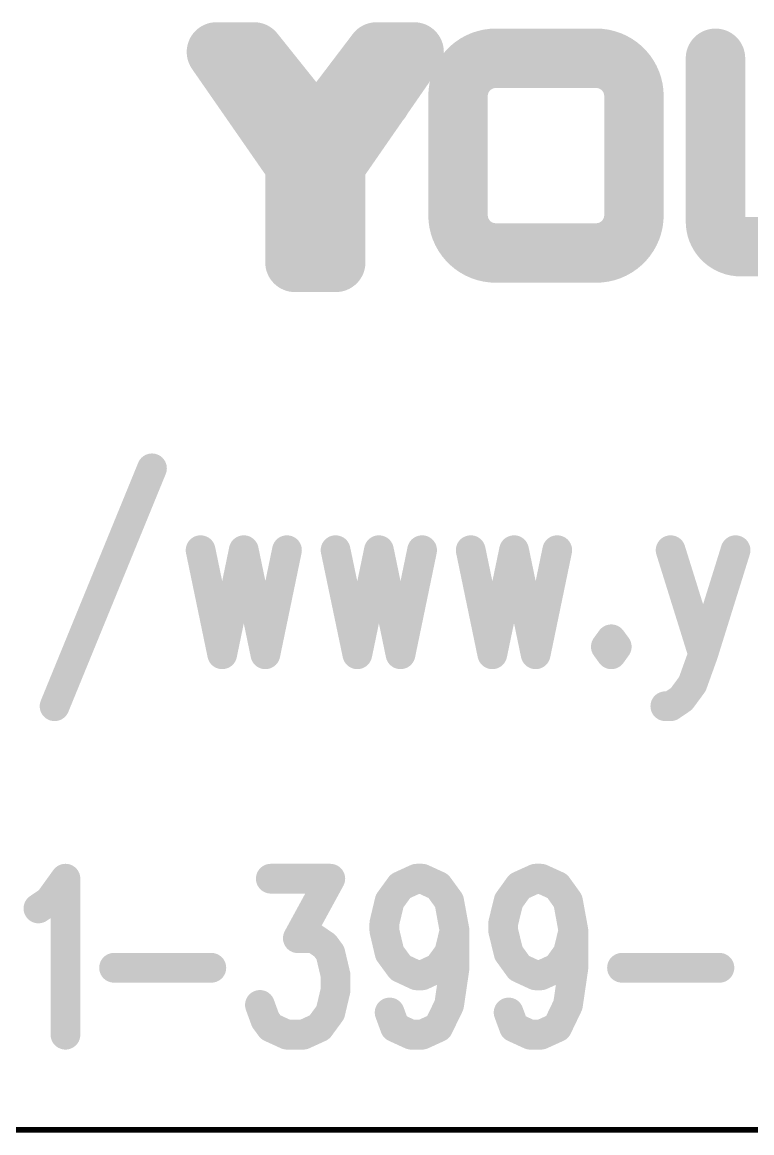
# Model space of a CAD drawing. Extents: x 100 to 128.6, y 94 to 134.1.
# Drawn here: x 116.973 to 118.2, y 93.995 to 95.863 of the extents above; entities that cross this region are included whole.
import ezdxf

# ---------------------------------------------------------------- set-up
doc = ezdxf.new("R2010")
doc.units = 0
doc.layers.get('0').update_dxf_attribs({"linetype": 'CONTINUOUS'})
doc.layers.add('MASK-BOTTOM_PHO', color=5, linetype='CONTINUOUS')
doc.layers.add('SILK-BOTTOM_PHO', color=14, linetype='CONTINUOUS')

# ---------------------------------------------------------------- blocks, each defined once
blk = doc.blocks.new('ROUND_1')
at = {"const_width": 0.050038}
blk.add_lwpolyline([(-0.025018, 0, 1), (0.025018, 0, 1)], format="xyb", close=True, dxfattribs=at)
blk = doc.blocks.new('ROUND_117')
at = {"const_width": 0.02502}
blk.add_lwpolyline([(-0.01251, 0, 1), (0.01251, 0, 1)], format="xyb", close=True, dxfattribs=at)

msp = doc.modelspace()

# ---------------------------------------------------------------- linework, layer by layer
at = {"layer": 'MASK-BOTTOM_PHO'}
for points, const_width in [([(117.299486, 95.812864), (117.431566, 95.622618)], 0.100076), ([(117.362732, 95.812864), (117.299486, 95.812864)], 0.100076), ([(117.30228, 95.811848), (117.361462, 95.811848)], 0.100076), ([(117.468396, 95.680784), (117.362732, 95.812864)], 0.100076), ([(117.568726, 95.812864), (117.468396, 95.680784)], 0.100076), ([(117.500146, 95.622618), (117.631972, 95.812864)], 0.100076), ([(117.631972, 95.812864), (117.568726, 95.812864)], 0.100076), ([(117.570504, 95.811848), (117.629686, 95.811848)], 0.100076), ([(117.769386, 95.802196), (117.938296, 95.802196)], 0.100076), ([(118.138956, 95.802196), (118.138956, 95.527622)], 0.100076), ([(117.329204, 95.784924), (117.377464, 95.784924)], 0.100076), ([(117.553994, 95.784924), (117.607842, 95.784924)], 0.100076), ([(117.343682, 95.758), (117.400832, 95.758)], 0.100076), ([(117.530626, 95.758), (117.58549, 95.758)], 0.100076), ([(117.356128, 95.73133), (117.415056, 95.73133)], 0.100076), ([(117.51691, 95.73133), (117.576092, 95.73133)], 0.100076), ([(117.705886, 95.53829), (117.705886, 95.73895)], 0.100076), ([(118.001796, 95.73895), (118.001796, 95.53829)], 0.100076), ([(117.382798, 95.704406), (117.44198, 95.704406)], 0.100076), ([(117.49024, 95.704406), (117.546628, 95.704406)], 0.100076), ([(117.400832, 95.677736), (117.533928, 95.677736)], 0.100076), ([(117.420898, 95.650812), (117.507512, 95.650812)], 0.100076), ([(117.431566, 95.623888), (117.495828, 95.623888)], 0.100076), ([(117.431566, 95.622618), (117.431566, 95.459042)], 0.100076), ([(117.500146, 95.459042), (117.500146, 95.622618)], 0.100076), ([(117.436392, 95.597218), (117.495574, 95.597218)], 0.100076), ([(117.436392, 95.570294), (117.495574, 95.570294)], 0.100076), ([(117.436392, 95.543624), (117.495574, 95.543624)], 0.100076), ([(117.436392, 95.5167), (117.495574, 95.5167)], 0.100076), ([(117.436392, 95.489776), (117.495574, 95.489776)], 0.100076), ([(117.938296, 95.47479), (117.769386, 95.47479)], 0.100076), ([(118.18112, 95.485458), (118.318534, 95.485458)], 0.100076), ([(117.431566, 95.459042), (117.500146, 95.459042)], 0.100076), ([(117.191028, 95.112586), (117.027198, 94.712536)], 0.050038), ([(117.272816, 94.974918), (117.309138, 94.799912)], 0.050038), ([(117.34546, 94.974918), (117.309138, 94.799912)], 0.050038), ([(117.34546, 94.974918), (117.381782, 94.799912)], 0.050038), ([(117.418104, 94.974918), (117.381782, 94.799912)], 0.050038), ([(117.499892, 94.974918), (117.536468, 94.799912)], 0.050038), ([(117.57279, 94.974918), (117.536468, 94.799912)], 0.050038), ([(117.57279, 94.974918), (117.609112, 94.799912)], 0.050038), ([(117.645434, 94.974918), (117.609112, 94.799912)], 0.050038), ([(117.727222, 94.974918), (117.763544, 94.799912)], 0.050038), ([(117.80012, 94.974918), (117.763544, 94.799912)], 0.050038), ([(117.80012, 94.974918), (117.836442, 94.799912)], 0.050038), ([(117.872764, 94.974918), (117.836442, 94.799912)], 0.050038), ([(118.063518, 94.974918), (118.118128, 94.799912)], 0.050038), ([(118.172738, 94.974918), (118.118128, 94.799912)], 0.050038), ([(117.963696, 94.825058), (117.954552, 94.812612)], 0.050038), ([(117.97284, 94.812612), (117.963696, 94.825058)], 0.050038), ([(117.954552, 94.812612), (117.963696, 94.799912)], 0.050038), ([(117.963696, 94.799912), (117.97284, 94.812612)], 0.050038), ([(118.118128, 94.799912), (118.100094, 94.749874)], 0.050038), ([(118.100094, 94.749874), (118.081806, 94.724982)], 0.050038), ([(118.063518, 94.712536), (118.054628, 94.712536)], 0.050038), ([(118.081806, 94.724982), (118.063518, 94.712536)], 0.050038), ([(117.018308, 94.384876), (117.045486, 94.422468)], 0.050038), ([(117.045486, 94.422468), (117.045486, 94.160086)], 0.050038), ([(117.390926, 94.422468), (117.491002, 94.422468)], 0.050038), ([(117.491002, 94.422468), (117.436392, 94.322392)], 0.050038), ([(117.609112, 94.410022), (117.63629, 94.422468)], 0.050038), ([(117.63629, 94.422468), (117.645434, 94.422468)], 0.050038), ([(117.645434, 94.422468), (117.672612, 94.410022)], 0.050038), ([(117.80901, 94.410022), (117.836442, 94.422468)], 0.050038), ([(117.836442, 94.422468), (117.845332, 94.422468)], 0.050038), ([(117.845332, 94.422468), (117.872764, 94.410022)], 0.050038), ([(117.590824, 94.384876), (117.609112, 94.410022)], 0.050038), ([(117.672612, 94.410022), (117.6909, 94.384876)], 0.050038), ([(117.790976, 94.384876), (117.80901, 94.410022)], 0.050038), ([(117.872764, 94.410022), (117.890798, 94.384876)], 0.050038), ([(117.00002, 94.37243), (117.018308, 94.384876)], 0.050038), ([(117.581934, 94.347538), (117.590824, 94.384876)], 0.050038), ([(117.6909, 94.384876), (117.700044, 94.335092)], 0.050038), ([(117.781832, 94.347538), (117.790976, 94.384876)], 0.050038), ([(117.890798, 94.384876), (117.899942, 94.335092)], 0.050038), ([(117.581934, 94.335092), (117.581934, 94.347538)], 0.050038), ([(117.781832, 94.335092), (117.781832, 94.347538)], 0.050038), ([(117.436392, 94.322392), (117.46357, 94.322392)], 0.050038), ([(117.46357, 94.322392), (117.481858, 94.309946)], 0.050038), ([(117.590824, 94.2975), (117.581934, 94.335092)], 0.050038), ([(117.700044, 94.335092), (117.6909, 94.2975)], 0.050038), ([(117.700044, 94.335092), (117.700044, 94.272608)], 0.050038), ([(117.790976, 94.2975), (117.781832, 94.335092)], 0.050038), ([(117.899942, 94.335092), (117.890798, 94.2975)], 0.050038), ([(117.899942, 94.335092), (117.899942, 94.272608)], 0.050038), ([(117.481858, 94.309946), (117.491002, 94.2975)], 0.050038), ([(117.491002, 94.2975), (117.499892, 94.259908)], 0.050038), ([(117.609112, 94.272608), (117.590824, 94.2975)], 0.050038), ([(117.6909, 94.2975), (117.672612, 94.272608)], 0.050038), ([(117.80901, 94.272608), (117.790976, 94.2975)], 0.050038), ([(117.890798, 94.2975), (117.872764, 94.272608)], 0.050038), ([(117.127274, 94.272608), (117.29085, 94.272608)], 0.050038), ([(117.63629, 94.259908), (117.609112, 94.272608)], 0.050038), ([(117.672612, 94.272608), (117.645434, 94.259908)], 0.050038), ([(117.700044, 94.272608), (117.6909, 94.210124)], 0.050038), ([(117.836442, 94.259908), (117.80901, 94.272608)], 0.050038), ([(117.872764, 94.272608), (117.845332, 94.259908)], 0.050038), ([(117.899942, 94.272608), (117.890798, 94.210124)], 0.050038), ([(117.98173, 94.272608), (118.14556, 94.272608)], 0.050038), ([(117.499892, 94.259908), (117.499892, 94.235016)], 0.050038), ([(117.645434, 94.259908), (117.63629, 94.259908)], 0.050038), ([(117.845332, 94.259908), (117.836442, 94.259908)], 0.050038), ([(117.499892, 94.235016), (117.491002, 94.197424)], 0.050038), ([(117.381782, 94.184978), (117.372638, 94.210124)], 0.050038), ([(117.6909, 94.210124), (117.672612, 94.172532)], 0.050038), ([(117.890798, 94.210124), (117.872764, 94.172532)], 0.050038), ([(117.491002, 94.197424), (117.472714, 94.172532)], 0.050038), ([(117.599968, 94.172532), (117.590824, 94.197424)], 0.050038), ([(117.80012, 94.172532), (117.790976, 94.197424)], 0.050038), ([(117.390926, 94.172532), (117.381782, 94.184978)], 0.050038), ([(117.418104, 94.160086), (117.390926, 94.172532)], 0.050038), ([(117.472714, 94.172532), (117.445536, 94.160086)], 0.050038), ([(117.627146, 94.160086), (117.599968, 94.172532)], 0.050038), ([(117.672612, 94.172532), (117.645434, 94.160086)], 0.050038), ([(117.827298, 94.160086), (117.80012, 94.172532)], 0.050038), ([(117.872764, 94.172532), (117.845332, 94.160086)], 0.050038), ([(117.445536, 94.160086), (117.418104, 94.160086)], 0.050038), ([(117.645434, 94.160086), (117.627146, 94.160086)], 0.050038), ([(117.845332, 94.160086), (117.827298, 94.160086)], 0.050038), ([(100.24999, 94.000066), (121.249948, 94.000066)], 0.009906)]:
    msp.add_lwpolyline(points, dxfattribs=dict(at, const_width=const_width))
at = {"layer": 'MASK-BOTTOM_PHO', "const_width": 0.100076}
for points in [[(117.769386, 95.802196, 0.4142228), (117.705886, 95.73895)], [(118.001796, 95.73895, 0.4142228), (117.938296, 95.802196)], [(117.705886, 95.53829, 0.4142136), (117.769386, 95.47479)], [(117.938296, 95.47479, 0.4142136), (118.001796, 95.53829)], [(118.138956, 95.527622, 0.4142136), (118.18112, 95.485458)]]:
    msp.add_lwpolyline(points, format="xyb", dxfattribs=at)
at = {"layer": 'SILK-BOTTOM_PHO'}
for points, const_width in [([(117.299486, 95.812864), (117.431566, 95.622618)], 0.100076), ([(117.362732, 95.812864), (117.299486, 95.812864)], 0.100076), ([(117.30228, 95.811848), (117.361462, 95.811848)], 0.100076), ([(117.468396, 95.680784), (117.362732, 95.812864)], 0.100076), ([(117.568726, 95.812864), (117.468396, 95.680784)], 0.100076), ([(117.500146, 95.622618), (117.631972, 95.812864)], 0.100076), ([(117.631972, 95.812864), (117.568726, 95.812864)], 0.100076), ([(117.570504, 95.811848), (117.629686, 95.811848)], 0.100076), ([(117.769386, 95.802196), (117.938296, 95.802196)], 0.100076), ([(118.138956, 95.802196), (118.138956, 95.527622)], 0.100076), ([(117.329204, 95.784924), (117.377464, 95.784924)], 0.100076), ([(117.553994, 95.784924), (117.607842, 95.784924)], 0.100076), ([(117.343682, 95.758), (117.400832, 95.758)], 0.100076), ([(117.530626, 95.758), (117.58549, 95.758)], 0.100076), ([(117.356128, 95.73133), (117.415056, 95.73133)], 0.100076), ([(117.51691, 95.73133), (117.576092, 95.73133)], 0.100076), ([(117.705886, 95.53829), (117.705886, 95.73895)], 0.100076), ([(118.001796, 95.73895), (118.001796, 95.53829)], 0.100076), ([(117.382798, 95.704406), (117.44198, 95.704406)], 0.100076), ([(117.49024, 95.704406), (117.546628, 95.704406)], 0.100076), ([(117.400832, 95.677736), (117.533928, 95.677736)], 0.100076), ([(117.420898, 95.650812), (117.507512, 95.650812)], 0.100076), ([(117.431566, 95.623888), (117.495828, 95.623888)], 0.100076), ([(117.431566, 95.622618), (117.431566, 95.459042)], 0.100076), ([(117.500146, 95.459042), (117.500146, 95.622618)], 0.100076), ([(117.436392, 95.597218), (117.495574, 95.597218)], 0.100076), ([(117.436392, 95.570294), (117.495574, 95.570294)], 0.100076), ([(117.436392, 95.543624), (117.495574, 95.543624)], 0.100076), ([(117.436392, 95.5167), (117.495574, 95.5167)], 0.100076), ([(117.436392, 95.489776), (117.495574, 95.489776)], 0.100076), ([(117.938296, 95.47479), (117.769386, 95.47479)], 0.100076), ([(118.18112, 95.485458), (118.318534, 95.485458)], 0.100076), ([(117.431566, 95.459042), (117.500146, 95.459042)], 0.100076), ([(117.191028, 95.112586), (117.027198, 94.712536)], 0.050038), ([(117.272816, 94.974918), (117.309138, 94.799912)], 0.050038), ([(117.34546, 94.974918), (117.309138, 94.799912)], 0.050038), ([(117.34546, 94.974918), (117.381782, 94.799912)], 0.050038), ([(117.418104, 94.974918), (117.381782, 94.799912)], 0.050038), ([(117.499892, 94.974918), (117.536468, 94.799912)], 0.050038), ([(117.57279, 94.974918), (117.536468, 94.799912)], 0.050038), ([(117.57279, 94.974918), (117.609112, 94.799912)], 0.050038), ([(117.645434, 94.974918), (117.609112, 94.799912)], 0.050038), ([(117.727222, 94.974918), (117.763544, 94.799912)], 0.050038), ([(117.80012, 94.974918), (117.763544, 94.799912)], 0.050038), ([(117.80012, 94.974918), (117.836442, 94.799912)], 0.050038), ([(117.872764, 94.974918), (117.836442, 94.799912)], 0.050038), ([(118.063518, 94.974918), (118.118128, 94.799912)], 0.050038), ([(118.172738, 94.974918), (118.118128, 94.799912)], 0.050038), ([(117.963696, 94.825058), (117.954552, 94.812612)], 0.050038), ([(117.97284, 94.812612), (117.963696, 94.825058)], 0.050038), ([(117.954552, 94.812612), (117.963696, 94.799912)], 0.050038), ([(117.963696, 94.799912), (117.97284, 94.812612)], 0.050038), ([(118.118128, 94.799912), (118.100094, 94.749874)], 0.050038), ([(118.100094, 94.749874), (118.081806, 94.724982)], 0.050038), ([(118.063518, 94.712536), (118.054628, 94.712536)], 0.050038), ([(118.081806, 94.724982), (118.063518, 94.712536)], 0.050038), ([(117.018308, 94.384876), (117.045486, 94.422468)], 0.050038), ([(117.045486, 94.422468), (117.045486, 94.160086)], 0.050038), ([(117.390926, 94.422468), (117.491002, 94.422468)], 0.050038), ([(117.491002, 94.422468), (117.436392, 94.322392)], 0.050038), ([(117.609112, 94.410022), (117.63629, 94.422468)], 0.050038), ([(117.63629, 94.422468), (117.645434, 94.422468)], 0.050038), ([(117.645434, 94.422468), (117.672612, 94.410022)], 0.050038), ([(117.80901, 94.410022), (117.836442, 94.422468)], 0.050038), ([(117.836442, 94.422468), (117.845332, 94.422468)], 0.050038), ([(117.845332, 94.422468), (117.872764, 94.410022)], 0.050038), ([(117.590824, 94.384876), (117.609112, 94.410022)], 0.050038), ([(117.672612, 94.410022), (117.6909, 94.384876)], 0.050038), ([(117.790976, 94.384876), (117.80901, 94.410022)], 0.050038), ([(117.872764, 94.410022), (117.890798, 94.384876)], 0.050038), ([(117.00002, 94.37243), (117.018308, 94.384876)], 0.050038), ([(117.581934, 94.347538), (117.590824, 94.384876)], 0.050038), ([(117.6909, 94.384876), (117.700044, 94.335092)], 0.050038), ([(117.781832, 94.347538), (117.790976, 94.384876)], 0.050038), ([(117.890798, 94.384876), (117.899942, 94.335092)], 0.050038), ([(117.581934, 94.335092), (117.581934, 94.347538)], 0.050038), ([(117.781832, 94.335092), (117.781832, 94.347538)], 0.050038), ([(117.436392, 94.322392), (117.46357, 94.322392)], 0.050038), ([(117.46357, 94.322392), (117.481858, 94.309946)], 0.050038), ([(117.590824, 94.2975), (117.581934, 94.335092)], 0.050038), ([(117.700044, 94.335092), (117.6909, 94.2975)], 0.050038), ([(117.700044, 94.335092), (117.700044, 94.272608)], 0.050038), ([(117.790976, 94.2975), (117.781832, 94.335092)], 0.050038), ([(117.899942, 94.335092), (117.890798, 94.2975)], 0.050038), ([(117.899942, 94.335092), (117.899942, 94.272608)], 0.050038), ([(117.481858, 94.309946), (117.491002, 94.2975)], 0.050038), ([(117.491002, 94.2975), (117.499892, 94.259908)], 0.050038), ([(117.609112, 94.272608), (117.590824, 94.2975)], 0.050038), ([(117.6909, 94.2975), (117.672612, 94.272608)], 0.050038), ([(117.80901, 94.272608), (117.790976, 94.2975)], 0.050038), ([(117.890798, 94.2975), (117.872764, 94.272608)], 0.050038), ([(117.127274, 94.272608), (117.29085, 94.272608)], 0.050038), ([(117.63629, 94.259908), (117.609112, 94.272608)], 0.050038), ([(117.672612, 94.272608), (117.645434, 94.259908)], 0.050038), ([(117.700044, 94.272608), (117.6909, 94.210124)], 0.050038), ([(117.836442, 94.259908), (117.80901, 94.272608)], 0.050038), ([(117.872764, 94.272608), (117.845332, 94.259908)], 0.050038), ([(117.899942, 94.272608), (117.890798, 94.210124)], 0.050038), ([(117.98173, 94.272608), (118.14556, 94.272608)], 0.050038), ([(117.499892, 94.259908), (117.499892, 94.235016)], 0.050038), ([(117.645434, 94.259908), (117.63629, 94.259908)], 0.050038), ([(117.845332, 94.259908), (117.836442, 94.259908)], 0.050038), ([(117.499892, 94.235016), (117.491002, 94.197424)], 0.050038), ([(117.381782, 94.184978), (117.372638, 94.210124)], 0.050038), ([(117.6909, 94.210124), (117.672612, 94.172532)], 0.050038), ([(117.890798, 94.210124), (117.872764, 94.172532)], 0.050038), ([(117.491002, 94.197424), (117.472714, 94.172532)], 0.050038), ([(117.599968, 94.172532), (117.590824, 94.197424)], 0.050038), ([(117.80012, 94.172532), (117.790976, 94.197424)], 0.050038), ([(117.390926, 94.172532), (117.381782, 94.184978)], 0.050038), ([(117.418104, 94.160086), (117.390926, 94.172532)], 0.050038), ([(117.472714, 94.172532), (117.445536, 94.160086)], 0.050038), ([(117.627146, 94.160086), (117.599968, 94.172532)], 0.050038), ([(117.672612, 94.172532), (117.645434, 94.160086)], 0.050038), ([(117.827298, 94.160086), (117.80012, 94.172532)], 0.050038), ([(117.872764, 94.172532), (117.845332, 94.160086)], 0.050038), ([(117.445536, 94.160086), (117.418104, 94.160086)], 0.050038), ([(117.645434, 94.160086), (117.627146, 94.160086)], 0.050038), ([(117.845332, 94.160086), (117.827298, 94.160086)], 0.050038), ([(100.24999, 94.000066), (121.249948, 94.000066)], 0.009906)]:
    msp.add_lwpolyline(points, dxfattribs=dict(at, const_width=const_width))
at = {"layer": 'SILK-BOTTOM_PHO', "const_width": 0.100076}
for points in [[(117.769386, 95.802196, 0.4142228), (117.705886, 95.73895)], [(118.001796, 95.73895, 0.4142228), (117.938296, 95.802196)], [(117.705886, 95.53829, 0.4142136), (117.769386, 95.47479)], [(117.938296, 95.47479, 0.4142136), (118.001796, 95.53829)], [(118.138956, 95.527622, 0.4142136), (118.18112, 95.485458)]]:
    msp.add_lwpolyline(points, format="xyb", dxfattribs=at)

# ---------------------------------------------------------------- block references
at = {"layer": 'MASK-BOTTOM_PHO'}
for name, p in [('ROUND_1', (117.299486, 95.812864)), ('ROUND_1', (117.299486, 95.812864)), ('ROUND_1', (117.30228, 95.811848)), ('ROUND_1', (117.361462, 95.811848)), ('ROUND_1', (117.362732, 95.812864)), ('ROUND_1', (117.568726, 95.812864)), ('ROUND_1', (117.570504, 95.811848)), ('ROUND_1', (117.629686, 95.811848)), ('ROUND_1', (117.631972, 95.812864)), ('ROUND_1', (117.769386, 95.802196)), ('ROUND_1', (117.769386, 95.802196)), ('ROUND_1', (117.938296, 95.802196)), ('ROUND_1', (117.938296, 95.802196)), ('ROUND_1', (118.138956, 95.802196)), ('ROUND_1', (117.329204, 95.784924)), ('ROUND_1', (117.377464, 95.784924)), ('ROUND_1', (117.553994, 95.784924)), ('ROUND_1', (117.607842, 95.784924)), ('ROUND_1', (117.343682, 95.758)), ('ROUND_1', (117.400832, 95.758)), ('ROUND_1', (117.530626, 95.758)), ('ROUND_1', (117.58549, 95.758)), ('ROUND_1', (117.356128, 95.73133)), ('ROUND_1', (117.415056, 95.73133)), ('ROUND_1', (117.51691, 95.73133)), ('ROUND_1', (117.576092, 95.73133)), ('ROUND_1', (117.705886, 95.73895)), ('ROUND_1', (117.705886, 95.73895)), ('ROUND_1', (118.001796, 95.73895)), ('ROUND_1', (118.001796, 95.73895)), ('ROUND_1', (117.382798, 95.704406)), ('ROUND_1', (117.44198, 95.704406)), ('ROUND_1', (117.49024, 95.704406)), ('ROUND_1', (117.546628, 95.704406)), ('ROUND_1', (117.400832, 95.677736)), ('ROUND_1', (117.468396, 95.680784)), ('ROUND_1', (117.533928, 95.677736)), ('ROUND_1', (117.420898, 95.650812)), ('ROUND_1', (117.507512, 95.650812)), ('ROUND_1', (117.431566, 95.623888)), ('ROUND_1', (117.431566, 95.622618)), ('ROUND_1', (117.495828, 95.623888)), ('ROUND_1', (117.500146, 95.622618)), ('ROUND_1', (117.436392, 95.597218)), ('ROUND_1', (117.495574, 95.597218)), ('ROUND_1', (117.436392, 95.570294)), ('ROUND_1', (117.495574, 95.570294)), ('ROUND_1', (117.436392, 95.543624)), ('ROUND_1', (117.495574, 95.543624)), ('ROUND_1', (117.705886, 95.53829)), ('ROUND_1', (117.705886, 95.53829)), ('ROUND_1', (118.001796, 95.53829)), ('ROUND_1', (118.001796, 95.53829)), ('ROUND_1', (118.138956, 95.527622)), ('ROUND_1', (118.138956, 95.527622)), ('ROUND_1', (117.436392, 95.5167)), ('ROUND_1', (117.495574, 95.5167)), ('ROUND_1', (117.436392, 95.489776)), ('ROUND_1', (117.495574, 95.489776)), ('ROUND_1', (117.769386, 95.47479)), ('ROUND_1', (117.769386, 95.47479)), ('ROUND_1', (117.938296, 95.47479)), ('ROUND_1', (117.938296, 95.47479)), ('ROUND_1', (118.18112, 95.485458)), ('ROUND_1', (118.18112, 95.485458)), ('ROUND_1', (117.431566, 95.459042)), ('ROUND_1', (117.500146, 95.459042)), ('ROUND_117', (117.191028, 95.112586)), ('ROUND_117', (117.272816, 94.974918)), ('ROUND_117', (117.34546, 94.974918)), ('ROUND_117', (117.34546, 94.974918)), ('ROUND_117', (117.418104, 94.974918)), ('ROUND_117', (117.499892, 94.974918)), ('ROUND_117', (117.57279, 94.974918)), ('ROUND_117', (117.57279, 94.974918)), ('ROUND_117', (117.645434, 94.974918)), ('ROUND_117', (117.727222, 94.974918)), ('ROUND_117', (117.80012, 94.974918)), ('ROUND_117', (117.80012, 94.974918)), ('ROUND_117', (117.872764, 94.974918)), ('ROUND_117', (118.063518, 94.974918)), ('ROUND_117', (118.172738, 94.974918)), ('ROUND_117', (117.963696, 94.825058)), ('ROUND_117', (117.963696, 94.825058)), ('ROUND_117', (117.954552, 94.812612)), ('ROUND_117', (117.97284, 94.812612)), ('ROUND_117', (117.309138, 94.799912)), ('ROUND_117', (117.309138, 94.799912)), ('ROUND_117', (117.381782, 94.799912)), ('ROUND_117', (117.381782, 94.799912)), ('ROUND_117', (117.536468, 94.799912)), ('ROUND_117', (117.536468, 94.799912)), ('ROUND_117', (117.609112, 94.799912)), ('ROUND_117', (117.609112, 94.799912)), ('ROUND_117', (117.763544, 94.799912)), ('ROUND_117', (117.763544, 94.799912)), ('ROUND_117', (117.836442, 94.799912)), ('ROUND_117', (117.836442, 94.799912)), ('ROUND_117', (117.963696, 94.799912)), ('ROUND_117', (118.118128, 94.799912)), ('ROUND_117', (118.118128, 94.799912)), ('ROUND_117', (118.100094, 94.749874)), ('ROUND_117', (117.027198, 94.712536)), ('ROUND_117', (118.054628, 94.712536)), ('ROUND_117', (118.063518, 94.712536)), ('ROUND_117', (118.081806, 94.724982)), ('ROUND_117', (117.045486, 94.422468)), ('ROUND_117', (117.390926, 94.422468)), ('ROUND_117', (117.491002, 94.422468)), ('ROUND_117', (117.63629, 94.422468)), ('ROUND_117', (117.645434, 94.422468)), ('ROUND_117', (117.836442, 94.422468)), ('ROUND_117', (117.845332, 94.422468)), ('ROUND_117', (117.609112, 94.410022)), ('ROUND_117', (117.672612, 94.410022)), ('ROUND_117', (117.80901, 94.410022)), ('ROUND_117', (117.872764, 94.410022)), ('ROUND_117', (117.018308, 94.384876)), ('ROUND_117', (117.018308, 94.384876)), ('ROUND_117', (117.590824, 94.384876)), ('ROUND_117', (117.6909, 94.384876)), ('ROUND_117', (117.790976, 94.384876)), ('ROUND_117', (117.890798, 94.384876)), ('ROUND_117', (117.00002, 94.37243)), ('ROUND_117', (117.581934, 94.347538)), ('ROUND_117', (117.781832, 94.347538)), ('ROUND_117', (117.436392, 94.322392)), ('ROUND_117', (117.46357, 94.322392)), ('ROUND_117', (117.581934, 94.335092)), ('ROUND_117', (117.700044, 94.335092)), ('ROUND_117', (117.700044, 94.335092)), ('ROUND_117', (117.781832, 94.335092)), ('ROUND_117', (117.899942, 94.335092)), ('ROUND_117', (117.899942, 94.335092)), ('ROUND_117', (117.481858, 94.309946)), ('ROUND_117', (117.491002, 94.2975)), ('ROUND_117', (117.590824, 94.2975)), ('ROUND_117', (117.6909, 94.2975)), ('ROUND_117', (117.790976, 94.2975)), ('ROUND_117', (117.890798, 94.2975)), ('ROUND_117', (117.127274, 94.272608)), ('ROUND_117', (117.29085, 94.272608)), ('ROUND_117', (117.609112, 94.272608)), ('ROUND_117', (117.672612, 94.272608)), ('ROUND_117', (117.700044, 94.272608)), ('ROUND_117', (117.80901, 94.272608)), ('ROUND_117', (117.872764, 94.272608)), ('ROUND_117', (117.899942, 94.272608)), ('ROUND_117', (117.98173, 94.272608)), ('ROUND_117', (118.14556, 94.272608)), ('ROUND_117', (117.499892, 94.259908)), ('ROUND_117', (117.63629, 94.259908)), ('ROUND_117', (117.645434, 94.259908)), ('ROUND_117', (117.836442, 94.259908)), ('ROUND_117', (117.845332, 94.259908)), ('ROUND_117', (117.499892, 94.235016)), ('ROUND_117', (117.372638, 94.210124)), ('ROUND_117', (117.6909, 94.210124)), ('ROUND_117', (117.890798, 94.210124)), ('ROUND_117', (117.491002, 94.197424)), ('ROUND_117', (117.590824, 94.197424)), ('ROUND_117', (117.790976, 94.197424)), ('ROUND_117', (117.381782, 94.184978)), ('ROUND_117', (117.390926, 94.172532)), ('ROUND_117', (117.472714, 94.172532)), ('ROUND_117', (117.599968, 94.172532)), ('ROUND_117', (117.672612, 94.172532)), ('ROUND_117', (117.80012, 94.172532)), ('ROUND_117', (117.872764, 94.172532)), ('ROUND_117', (117.045486, 94.160086)), ('ROUND_117', (117.418104, 94.160086)), ('ROUND_117', (117.445536, 94.160086)), ('ROUND_117', (117.627146, 94.160086)), ('ROUND_117', (117.627146, 94.160086)), ('ROUND_117', (117.645434, 94.160086)), ('ROUND_117', (117.827298, 94.160086)), ('ROUND_117', (117.845332, 94.160086))]:
    msp.add_blockref(name, p, dxfattribs=at)
at = {"layer": 'SILK-BOTTOM_PHO'}
for name, p in [('ROUND_1', (117.299486, 95.812864)), ('ROUND_1', (117.299486, 95.812864)), ('ROUND_1', (117.30228, 95.811848)), ('ROUND_1', (117.361462, 95.811848)), ('ROUND_1', (117.362732, 95.812864)), ('ROUND_1', (117.568726, 95.812864)), ('ROUND_1', (117.570504, 95.811848)), ('ROUND_1', (117.629686, 95.811848)), ('ROUND_1', (117.631972, 95.812864)), ('ROUND_1', (117.769386, 95.802196)), ('ROUND_1', (117.769386, 95.802196)), ('ROUND_1', (117.938296, 95.802196)), ('ROUND_1', (117.938296, 95.802196)), ('ROUND_1', (118.138956, 95.802196)), ('ROUND_1', (117.329204, 95.784924)), ('ROUND_1', (117.377464, 95.784924)), ('ROUND_1', (117.553994, 95.784924)), ('ROUND_1', (117.607842, 95.784924)), ('ROUND_1', (117.343682, 95.758)), ('ROUND_1', (117.400832, 95.758)), ('ROUND_1', (117.530626, 95.758)), ('ROUND_1', (117.58549, 95.758)), ('ROUND_1', (117.356128, 95.73133)), ('ROUND_1', (117.415056, 95.73133)), ('ROUND_1', (117.51691, 95.73133)), ('ROUND_1', (117.576092, 95.73133)), ('ROUND_1', (117.705886, 95.73895)), ('ROUND_1', (117.705886, 95.73895)), ('ROUND_1', (118.001796, 95.73895)), ('ROUND_1', (118.001796, 95.73895)), ('ROUND_1', (117.382798, 95.704406)), ('ROUND_1', (117.44198, 95.704406)), ('ROUND_1', (117.49024, 95.704406)), ('ROUND_1', (117.546628, 95.704406)), ('ROUND_1', (117.400832, 95.677736)), ('ROUND_1', (117.468396, 95.680784)), ('ROUND_1', (117.533928, 95.677736)), ('ROUND_1', (117.420898, 95.650812)), ('ROUND_1', (117.507512, 95.650812)), ('ROUND_1', (117.431566, 95.623888)), ('ROUND_1', (117.431566, 95.622618)), ('ROUND_1', (117.495828, 95.623888)), ('ROUND_1', (117.500146, 95.622618)), ('ROUND_1', (117.436392, 95.597218)), ('ROUND_1', (117.495574, 95.597218)), ('ROUND_1', (117.436392, 95.570294)), ('ROUND_1', (117.495574, 95.570294)), ('ROUND_1', (117.436392, 95.543624)), ('ROUND_1', (117.495574, 95.543624)), ('ROUND_1', (117.705886, 95.53829)), ('ROUND_1', (117.705886, 95.53829)), ('ROUND_1', (118.001796, 95.53829)), ('ROUND_1', (118.001796, 95.53829)), ('ROUND_1', (118.138956, 95.527622)), ('ROUND_1', (118.138956, 95.527622)), ('ROUND_1', (117.436392, 95.5167)), ('ROUND_1', (117.495574, 95.5167)), ('ROUND_1', (117.436392, 95.489776)), ('ROUND_1', (117.495574, 95.489776)), ('ROUND_1', (117.769386, 95.47479)), ('ROUND_1', (117.769386, 95.47479)), ('ROUND_1', (117.938296, 95.47479)), ('ROUND_1', (117.938296, 95.47479)), ('ROUND_1', (118.18112, 95.485458)), ('ROUND_1', (118.18112, 95.485458)), ('ROUND_1', (117.431566, 95.459042)), ('ROUND_1', (117.500146, 95.459042)), ('ROUND_117', (117.191028, 95.112586)), ('ROUND_117', (117.272816, 94.974918)), ('ROUND_117', (117.34546, 94.974918)), ('ROUND_117', (117.34546, 94.974918)), ('ROUND_117', (117.418104, 94.974918)), ('ROUND_117', (117.499892, 94.974918)), ('ROUND_117', (117.57279, 94.974918)), ('ROUND_117', (117.57279, 94.974918)), ('ROUND_117', (117.645434, 94.974918)), ('ROUND_117', (117.727222, 94.974918)), ('ROUND_117', (117.80012, 94.974918)), ('ROUND_117', (117.80012, 94.974918)), ('ROUND_117', (117.872764, 94.974918)), ('ROUND_117', (118.063518, 94.974918)), ('ROUND_117', (118.172738, 94.974918)), ('ROUND_117', (117.963696, 94.825058)), ('ROUND_117', (117.963696, 94.825058)), ('ROUND_117', (117.954552, 94.812612)), ('ROUND_117', (117.97284, 94.812612)), ('ROUND_117', (117.309138, 94.799912)), ('ROUND_117', (117.309138, 94.799912)), ('ROUND_117', (117.381782, 94.799912)), ('ROUND_117', (117.381782, 94.799912)), ('ROUND_117', (117.536468, 94.799912)), ('ROUND_117', (117.536468, 94.799912)), ('ROUND_117', (117.609112, 94.799912)), ('ROUND_117', (117.609112, 94.799912)), ('ROUND_117', (117.763544, 94.799912)), ('ROUND_117', (117.763544, 94.799912)), ('ROUND_117', (117.836442, 94.799912)), ('ROUND_117', (117.836442, 94.799912)), ('ROUND_117', (117.963696, 94.799912)), ('ROUND_117', (118.118128, 94.799912)), ('ROUND_117', (118.118128, 94.799912)), ('ROUND_117', (118.100094, 94.749874)), ('ROUND_117', (117.027198, 94.712536)), ('ROUND_117', (118.054628, 94.712536)), ('ROUND_117', (118.063518, 94.712536)), ('ROUND_117', (118.081806, 94.724982)), ('ROUND_117', (117.045486, 94.422468)), ('ROUND_117', (117.390926, 94.422468)), ('ROUND_117', (117.491002, 94.422468)), ('ROUND_117', (117.63629, 94.422468)), ('ROUND_117', (117.645434, 94.422468)), ('ROUND_117', (117.836442, 94.422468)), ('ROUND_117', (117.845332, 94.422468)), ('ROUND_117', (117.609112, 94.410022)), ('ROUND_117', (117.672612, 94.410022)), ('ROUND_117', (117.80901, 94.410022)), ('ROUND_117', (117.872764, 94.410022)), ('ROUND_117', (117.018308, 94.384876)), ('ROUND_117', (117.018308, 94.384876)), ('ROUND_117', (117.590824, 94.384876)), ('ROUND_117', (117.6909, 94.384876)), ('ROUND_117', (117.790976, 94.384876)), ('ROUND_117', (117.890798, 94.384876)), ('ROUND_117', (117.00002, 94.37243)), ('ROUND_117', (117.581934, 94.347538)), ('ROUND_117', (117.781832, 94.347538)), ('ROUND_117', (117.436392, 94.322392)), ('ROUND_117', (117.46357, 94.322392)), ('ROUND_117', (117.581934, 94.335092)), ('ROUND_117', (117.700044, 94.335092)), ('ROUND_117', (117.700044, 94.335092)), ('ROUND_117', (117.781832, 94.335092)), ('ROUND_117', (117.899942, 94.335092)), ('ROUND_117', (117.899942, 94.335092)), ('ROUND_117', (117.481858, 94.309946)), ('ROUND_117', (117.491002, 94.2975)), ('ROUND_117', (117.590824, 94.2975)), ('ROUND_117', (117.6909, 94.2975)), ('ROUND_117', (117.790976, 94.2975)), ('ROUND_117', (117.890798, 94.2975)), ('ROUND_117', (117.127274, 94.272608)), ('ROUND_117', (117.29085, 94.272608)), ('ROUND_117', (117.609112, 94.272608)), ('ROUND_117', (117.672612, 94.272608)), ('ROUND_117', (117.700044, 94.272608)), ('ROUND_117', (117.80901, 94.272608)), ('ROUND_117', (117.872764, 94.272608)), ('ROUND_117', (117.899942, 94.272608)), ('ROUND_117', (117.98173, 94.272608)), ('ROUND_117', (118.14556, 94.272608)), ('ROUND_117', (117.499892, 94.259908)), ('ROUND_117', (117.63629, 94.259908)), ('ROUND_117', (117.645434, 94.259908)), ('ROUND_117', (117.836442, 94.259908)), ('ROUND_117', (117.845332, 94.259908)), ('ROUND_117', (117.499892, 94.235016)), ('ROUND_117', (117.372638, 94.210124)), ('ROUND_117', (117.6909, 94.210124)), ('ROUND_117', (117.890798, 94.210124)), ('ROUND_117', (117.491002, 94.197424)), ('ROUND_117', (117.590824, 94.197424)), ('ROUND_117', (117.790976, 94.197424)), ('ROUND_117', (117.381782, 94.184978)), ('ROUND_117', (117.390926, 94.172532)), ('ROUND_117', (117.472714, 94.172532)), ('ROUND_117', (117.599968, 94.172532)), ('ROUND_117', (117.672612, 94.172532)), ('ROUND_117', (117.80012, 94.172532)), ('ROUND_117', (117.872764, 94.172532)), ('ROUND_117', (117.045486, 94.160086)), ('ROUND_117', (117.418104, 94.160086)), ('ROUND_117', (117.445536, 94.160086)), ('ROUND_117', (117.627146, 94.160086)), ('ROUND_117', (117.627146, 94.160086)), ('ROUND_117', (117.645434, 94.160086)), ('ROUND_117', (117.827298, 94.160086)), ('ROUND_117', (117.845332, 94.160086))]:
    msp.add_blockref(name, p, dxfattribs=at)

doc.saveas('drawing.dxf')
